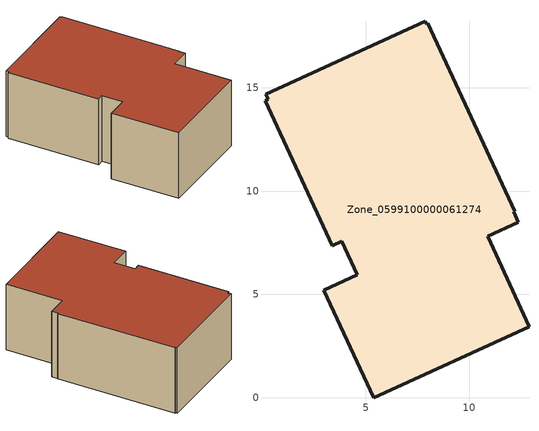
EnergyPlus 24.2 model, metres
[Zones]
Zone_0599100000061274
 floor ground (C_G): 0.16,14.68 7.88,18.21 7.94,18.08 8,18.11 12.2,9.02 12.15,8.98 12.38,8.49 10.89,7.82 12.89,3.44 5.37,0 2.96,5.21 4.58,5.96 3.84,7.57 3.36,7.35 0.12,14.36 0.27,14.44 z0
 wall outside (C_F): 12.89,3.44 10.89,7.82 12.38,8.49 12.15,8.98 12.2,9.02 8,18.11 7.94,18.08 7.88,18.21 0.16,14.68 0.27,14.44 0.12,14.36 3.36,7.35 3.84,7.57 4.58,5.96 2.96,5.21 5.37,0 12.89,3.44 z0:5.87
 roof outside (C_R): 0.27,14.44 0.12,14.36 3.36,7.35 3.84,7.57 4.58,5.96 2.96,5.21 5.37,0 12.89,3.44 10.89,7.82 12.38,8.49 12.15,8.98 12.2,9.02 8,18.11 7.94,18.08 7.88,18.21 0.16,14.68 z5.87
[BUILDING]
Pand.0599100000061274: North Axis=0; Terrain=City; Loads Convergence Tolerance Value=0.04; Temperature Convergence Tolerance Value=0.4; Solar Distribution=FullExterior; Maximum Number of Warmup Days=25; Minimum Number of Warmup Days=1
[Site:Location]
Rotterdam.The.Hague.AP_ZH_NLD Design_Conditions: Latitude=51.96; Longitude=4.45; Time Zone=1; Elevation=-4.5
[SITE:GROUNDTEMPERATURE:BUILDINGSURFACE]
18, 18, 18, 18, 18, 18, 18, 18, 18, 18, 18, 18
[MATERIAL] Thermal Absorptance=0.9; Solar Absorptance=0.7; Visible Absorptance=0.7
Name | Roughness | Thickness | Conductivity | Density | Specific Heat
G.D.1965 | MediumSmooth | 0.15 | 1 | 540 | 1210
F.D.1965 | Rough | 0.3 | 0.857143 | 1920 | 840
R.D.1965 | MediumRough | 0.2 | 0.08 | 1500 | 1000
[CONSTRUCTION]
C_G: G.D.1965
C_F: F.D.1965
C_R: R.D.1965
[ZONE]
Zone_0599100000061274: Type=1; Multiplier=1; Ceiling Height=Autocalculate; Volume=Autocalculate; Floor Area=autocalculate; Part of Total Floor Area=Yes
[ZONEINFILTRATION:DESIGNFLOWRATE]
Infil_Zone_0599100000061274: Zone or ZoneList or Space or SpaceList=Zone_0599100000061274; Schedule=AlwaysOn; Design Flow Rate Calculation Method=Flow/Area; Flow Rate per Floor Area=0.0042; Constant Term Coefficient=1; Temperature Term Coefficient=0; Velocity Term Coefficient=0; Velocity Squared Term Coefficient=0
[HVACTEMPLATE:ZONE:IDEALLOADSAIRSYSTEM]
Zone_0599100000061274: Maximum Heating Supply Air Temperature=50; Minimum Cooling Supply Air Temperature=13; Maximum Heating Supply Air Humidity Ratio=0.0156; Minimum Cooling Supply Air Humidity Ratio=0.0077; Heating Limit=NoLimit; Cooling Limit=NoLimit; Dehumidification Control Type=ConstantSensibleHeatRatio; Cooling Sensible Heat Ratio=0.7; Dehumidification Setpoint=60; Humidification Control Type=None; Humidification Setpoint=30; Outdoor Air Method=None; Outdoor Air Flow Rate per Person=0.00944; Outdoor Air Flow Rate per Zone Floor Area=0; Outdoor Air Flow Rate per Zone=0; Demand Controlled Ventilation Type=None; Outdoor Air Economizer Type=NoEconomizer; Heat Recovery Type=None; Sensible Heat Recovery Effectiveness=0.7; Latent Heat Recovery Effectiveness=0.65
[ZONECONTROL:THERMOSTAT]
ThermostatControl_Zone_0599100000061274: Zone or ZoneList=Zone_0599100000061274; Control Type Schedule=DualSetpointControlType; Control 1=Thermostat_Zone_0599100000061274; Temperature Difference Between Cutout And Setpoint=0
[THERMOSTATSETPOINT:DUALSETPOINT]
Thermostat_Zone_0599100000061274: Heating Setpoint Temperature Schedule=HeatingSetpoint_Zone_0599100000061274; Cooling Setpoint Temperature Schedule=CoolingSetpoint_Zone_0599100000061274
[SCHEDULE:COMPACT]
HeatingSetpoint_Zone_0599100000061274: Through: 12/31, For: AllDays, Until: 24:00, 21
CoolingSetpoint_Zone_0599100000061274: Through: 12/31, For: AllDays, Until: 24:00, 24
DualSetpointControlType: Through: 12/31, For: AllDays, Until: 24:00, 4
AlwaysOn: Through: 12/31, For: AllDays, Until: 24:00, 1
